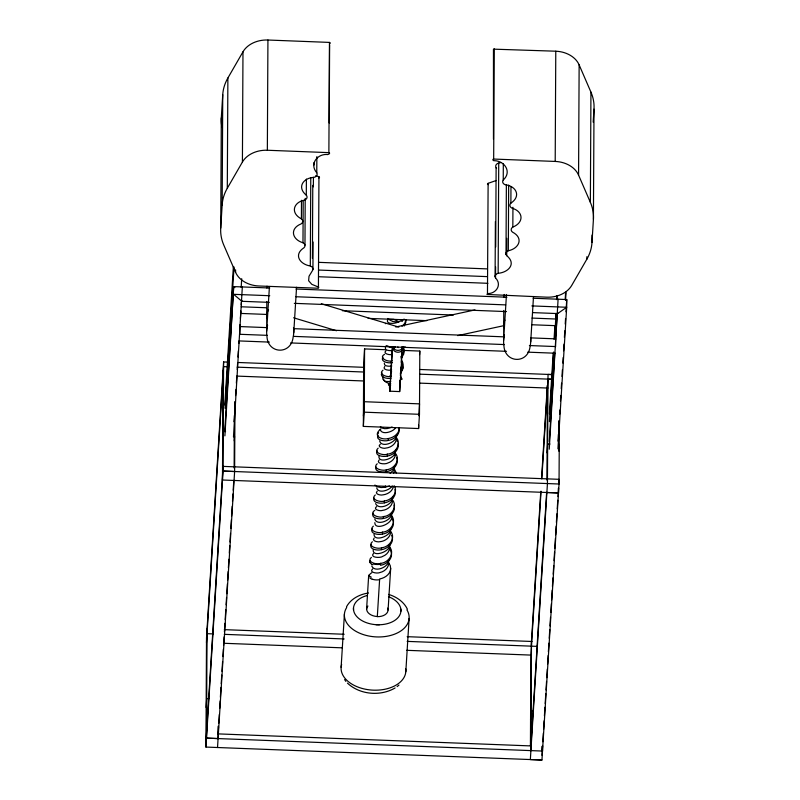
<?xml version="1.0" encoding="UTF-8"?>
<svg xmlns="http://www.w3.org/2000/svg" width="800" height="800" viewBox="0 0 800 800"><rect width="100%" height="100%" fill="white"/><g stroke="black" fill="none" stroke-linecap="round" stroke-linejoin="round"><path stroke-width="1.2" d="M559.36 422.68L559.04 484.02L541.95 760L205.94 747.07L206.51 637.92L223.6 361.93L227.3 362.07M218.15 726.21L218.08 738.58L206.49 738.13L207.06 628.98M310.77 178.05L310.31 265.98A4.32 3.33 0.3 0 1 312.33 270.81L309.02 276.24L308.62 280.73L311.79 284.32L318.74 287.19L318.4 288.24L258.95 285.99A25.94 19.99 0.3 0 1 235.58 272.31L223.78 245.07A60.53 46.64 0.3 0 1 220.73 228.07L221.31 117.84L222.74 94.7A60.53 46.64 0.3 0 1 227.88 78.01L242.98 51.82A25.94 19.99 0.3 0 1 267.93 40.02L329.46 42.41L330.25 42.91L329.89 43.64M220.73 228.07L222.16 204.93L222.74 94.7M223.04 370.86L222.47 480.01L558.49 492.94L558.51 487.99L557.99 496.57M223.6 361.93L223.02 471.08L205.94 747.07M222.16 204.93A60.53 46.64 0.3 0 1 227.3 188.24L227.88 78.01M234.13 468.09L234.3 436.52M217.53 747.52L234.62 471.53L234.99 401.51M235.58 272.31L235.59 269.83M227.3 188.24L242.41 162.05L242.98 51.82M269.34 302.37L241.88 301.3L241.88 300.58M242.33 286.93L233.48 436.93M242.41 162.05A25.94 19.99 0.3 0 1 267.35 150.25L267.93 40.02M266.82 301.5L266.66 331.22L269.43 286.5M310.31 265.98C299.96 264.38 293.19 254.71 303.97 247.77A4.32 3.33 0.3 0 0 302.98 242.76C291.92 239.51 289.48 228.54 301.1 223.9A4.32 3.33 0.3 0 0 301.41 218.86L301.5 200.28M302.98 242.76L303.2 200.65M304.97 245.09L305.21 198.36M301.41 218.86C290.32 213.21 293.08 202.3 304.63 200.08A4.32 3.33 0.3 0 0 306.3 195.19L306.39 179.09M312.4 258.43L312.78 185.35M312.93 269.53L313.08 241.98M313.37 186.86L313.42 177.28M314.08 164.96L314.09 162.49M306.3 195.19C296.61 187.22 303.29 177.86 314.01 177.35A4.32 3.33 0.3 0 0 316.77 172.75L316.86 156.65M318.43 287.02L318.94 176.76L315.76 175.73M316.77 172.75C309.53 164.57 316.54 154.3 326.53 154.45C327.5 155.15 331.2 153.3 328.88 152.64L329.46 42.41M329.2 122.99L329.61 44.97M403.85 350.44L419.81 351.06L419.48 414.31L418.6 428.55L363.35 426.4L363.69 363.14L364.57 348.91L385.44 349.72M363.35 426.4L364.24 412.17L364.57 348.91M402.45 346.6L399.67 391.58L389.84 391.2L392.29 347.73M399.67 391.58L400.13 380.08M418.6 428.55L418.61 425.06M493.46 139.29L493.46 49.15L555.78 51.21A25.94 19.99 0.3 0 1 579.14 64.89L590.94 92.13A60.53 46.64 0.3 0 1 594 109.14L593.42 219.37L591.99 242.5A60.53 46.64 0.3 0 1 586.85 259.19L571.74 285.38A25.94 19.99 0.3 0 1 546.8 297.18L486.94 294.45L487.47 293.59L488.12 183.34L496.17 180.51M593.42 219.37A60.53 46.64 0.3 0 0 590.37 202.36L578.57 175.12A25.94 19.99 0.3 0 0 555.2 161.44L493.67 159.05L494.25 48.82M495.1 276.62L495.39 221.5M487.54 293.57C495.94 293.92 502.34 284.87 495.54 277.94L495.6 266.79M495.7 246.97L496.12 167.71A4.32 3.33 0.3 0 1 498.72 163.06L500.89 162.5M495.54 277.94A4.32 3.33 0.3 0 1 498.15 273.29L498.72 163.06M498.15 273.29C508.26 272.5 516.79 263.77 506.71 255.65A4.32 3.33 0.3 0 1 508.32 250.75C519.23 248.51 523.88 237.97 512.51 232.12A4.32 3.33 0.3 0 1 512.83 227.08C524.12 222.61 523.63 211.44 511.94 208.14A4.32 3.33 0.3 0 1 510.88 203.15C521.23 196.32 516.42 186.17 505.41 184.79A4.32 3.33 0.3 0 1 503.24 180L503.32 163.9M503.78 310.46L503.62 340.43L506.47 294.47M506.01 254.4L506.37 184.91M506.71 255.65L506.8 238.31M508.32 250.75L508.66 185.1M510.88 203.15L510.97 187.04M512.83 227.08L512.94 207.27M530.43 745.93L530.9 654.74M530.91 750.61L531.48 641.46M542 750.1L542.02 746.38M542.53 746.11L542.5 751.06L206.49 738.13M546.96 480.12L547.45 385.52M547.44 483.56L548.02 374.41L552.65 374.59M555.2 161.44L555.78 51.21M555.78 313.5L555.75 319.01L532.04 318.08M532.69 312.61L557.65 313.58L557.66 312.86M558.1 299.21L549.25 449.21M558.81 431.61L558.86 420.75M578.57 175.12L579.14 64.89M586.85 259.19L586.86 256.71M590.37 202.36L590.94 92.13M591.99 242.5L592.03 235.07M353.46 607.94L353.53 610.17M400.91 611.27L400.83 609.04M396.61 434.44C397.71 442.47 381.27 448.47 379.68 440.93M206.48 642.61L223.57 366.62L227.28 366.77M206.14 707.47L206.7 698.54L209.01 698.63M222.68 440.42L223.23 431.49L225.55 431.58M224.8 405.06L233.36 266.83M225.03 408.31L234.05 266.98M224.72 431.5L233.69 286.6L269.79 288M205.96 742.37L223.05 466.39L559.06 479.32L558.79 483.79M224.89 435.87L233.69 286.6L234.85 287.58M241.17 287.43L241.71 278.72M233.98 421.75L234.37 415.53M234.91 406.82L235.22 401.84M235.6 395.62L235.99 389.4M236.37 383.18L236.76 376.96M237.22 369.49L237.6 363.27M237.99 357.05L238.37 350.83M238.84 343.36L238.99 340.87M239.84 327.18L239.99 324.7M240.38 318.47L240.84 311.01M241.22 304.79L241.38 302.3M234.27 440.87L234.55 436.4M218.09 734.2L218.55 726.81M218.78 723.11L219.31 714.49M219.69 708.33L220.15 700.93M220.38 697.24L220.99 687.38M221.22 683.69L221.75 675.06M221.98 671.36L222.59 661.51M222.9 656.58L223.35 649.19M223.58 645.49L224.12 636.87M224.42 631.94L224.95 623.31M225.18 619.62L225.79 609.76M226.1 604.83L226.56 597.44M226.79 593.74L227.4 583.89M227.63 580.19L228.16 571.57M228.39 567.87L228.92 559.25M229.3 553.09L229.76 545.69M229.99 542L230.52 533.37M230.83 528.44L231.36 519.82M231.59 516.12L232.2 506.27M232.51 501.34L232.97 493.95M233.19 490.25L233.73 481.63M293.75 332.67L296.56 287.25M341.12 667.31L344.42 614.08M363.41 415.94L364.29 401.71L419.53 403.86L418.8 415.72M366.59 609.17L368.69 575.18M389.84 391.2L392.48 348.58M389.3 546.56C395.39 553.21 388.42 562.82 380.61 563.35L380.49 565.27C387 564.47 393.9 557.85 390.74 551M371.29 544.37C368.45 549.58 378.06 550.78 381.46 549.66L381.58 547.75C389.38 547.21 396.36 537.62 390.27 530.97M372.25 528.79C369.44 533.97 379.04 535.16 382.43 534.06L382.54 532.15C390.86 531.67 397.62 520.99 390.56 514.59M373.22 513.18C370.4 518.36 380 519.59 383.39 518.47L383.51 516.55C391.82 516.08 398.59 505.39 391.52 499M373.84 497.96C372.27 503.17 380.91 503.74 384.36 502.86L384.48 500.95C391.38 500.25 398.4 492.7 394.29 485.81M374.88 485.04L377.61 486.84L381.08 487.54L385.32 487.26L385.4 485.95M375.77 466.76C374.2 471.96 382.84 472.53 386.29 471.67L386.41 469.75C394.22 469.21 401.18 459.61 395.1 452.95M377.09 450.76C374.24 455.97 383.85 457.18 387.26 456.06L387.37 454.15C395.68 453.68 402.45 442.99 395.39 436.6M378.05 435.17C375.22 440.37 384.83 441.56 388.22 440.46L388.34 438.54C393.57 437.65 399.19 433.81 399.36 428.05M400.42 375.34L400.94 367.06M401.23 362.32L401.82 352.85M401.96 350.48L402.11 348.12M388.09 610.05L390.67 568.45L390.24 565.58L388.34 562.15L388.77 560.66M419.59 354.62L419.81 351.06M405.82 671.67L409.12 618.44M530.71 341.89L533.51 296.47M531.27 644.81L540.77 491.46M541.61 477.9L547.33 385.5M530.9 655.09L541.05 491.22M541.81 478.9L547.99 379.1L552.63 379.28M549.44 413.94L553.21 352.97M554.06 339.28L554.91 325.59M556.53 299.46L556.76 295.73M530.56 719.95L531.12 711.02L533.43 711.11M547.1 452.9L547.65 443.97L549.97 444.06M549.4 421.65L553.71 351.97M554.56 338.29L556.1 313.4M556.95 299.71L557.18 295.98M549.29 441.5L554.76 353.15M555.61 339.46L557.15 314.58M530.91 746.23L546.63 492.43M547.44 483.56L530.35 759.55L541.95 760M565.23 298.73L565.58 293.15M565.6 299.76L566.09 291.95M557.98 441.11L558.39 434.42M558.8 427.73L559.22 421.04M559.63 414.35L559.91 409.89M560.46 400.97L560.81 395.4M561.22 388.71L561.57 383.14M561.98 376.45L562.39 369.76M562.81 363.07L563.15 357.5M563.57 350.81L563.98 344.12M564.4 337.43L564.81 330.75M565.22 324.06L565.57 318.48M565.98 311.79L566.74 299.55L533.14 298.24M557.94 448.82L566.7 307.27L566.74 299.55L565.47 300.44M558.83 451.12L559.25 444.42M541.97 755.31L542.58 745.45M542.81 741.76L543.35 733.13M543.58 729.43L544.11 720.81M544.42 715.88L544.95 707.26M545.18 703.56L545.79 693.7M546.02 690.01L546.55 681.38M546.78 677.69L547.31 669.06M547.62 664.13L548.15 655.51M548.38 651.81L548.92 643.19M549.22 638.26L549.76 629.64M549.98 625.94L550.52 617.32M550.82 612.39L551.36 603.76M551.59 600.07L552.2 590.21M552.43 586.51L552.96 577.89M553.19 574.19L553.72 565.57M554.03 560.64L554.56 552.02M554.79 548.32L555.4 538.46M555.63 534.77L556.16 526.14M556.39 522.45L556.93 513.82M557.23 508.89L557.77 500.27M593.19 122.15L594 109.14M392.74 497.04C393.27 504.77 378.65 510.64 375.59 503.63M390.67 568.45C390.5 574.22 384.88 578.07 379.65 578.95L377.31 616.65A10.93 6.96 3.5 0 0 387.58 608.11M401.44 356.72L401.25 358.27M369.53 561.68L369.98 560.49M400.37 373.4L400.44 372.89M391.75 513.2C392.12 520.59 376.74 526.24 374.76 519.03M393.41 486.25C392.71 491.23 387.65 494.36 382.97 494.87C380.81 495.66 373.99 494.09 377.2 491.16M389.81 544.5C390.79 551.77 372.26 557.87 373.23 549.87M394.61 466.78L392.99 470.65L390.08 473.29M390.72 529.37C390.79 536.19 374.33 542.11 373.98 534.44M395.5 451.64C395.68 458.34 378.36 464.06 378.91 456.35M504.41 334.89L504.24 335.62A26.7 26.57 18.5 0 0 503.89 345.27C504.47 363.41 528.17 364.39 530.11 346.29A26.7 26.57 18.5 0 0 530.61 337.96M267.61 325.09L267.28 326.41A26.7 26.57 18.5 0 0 266.93 336.05C267.52 354.19 291.21 355.17 293.15 337.07A26.7 26.57 18.5 0 0 293.52 327.58M382.8 376.14C381.81 380.43 386.79 383.18 390.36 383.78A10.64 6.78 3.5 0 0 390.8 383.83M380.97 428.81C371.79 436 381.86 440.26 388.34 438.54M371.73 565.96C374.26 572.33 386.42 568.16 388.36 562.18M384.3 363.19C383.74 366.6 389.61 366.42 391.79 366.02M393.64 473.1L394.38 470.6L394.12 467.5M380.22 429.47C381.64 435.42 392.79 432.01 395.46 428M376.67 487.86C378.04 494.04 389.73 490.52 392.31 485.84M346.54 606.74C350.84 598.7 359.78 594.31 368.49 592.98M377.57 434.04L378.61 432.87M385.39 347.42C384.27 350.69 390.29 350.9 392.26 350.5M404.06 326.09L405.75 322.67L405.97 319.77L404.73 323.38L402.05 326.31M503.24 180C511.96 172.19 505 161.09 494.59 160.68C493.19 161.11 491.94 159.16 493.67 159.05M400.64 371.75C403.67 368.71 404.06 363.6 401.5 360.16M400.53 373.64L403.03 368.52L401.9 362.9M401.49 358.04L403.82 353.87L403.64 349.08M382.88 357.15C380.01 361.91 388.68 363.48 391.94 362.64M381.92 372.76C379.05 377.5 387.73 379.05 390.97 378.24M404.15 319.06L401.91 320.7L398.78 321.62A9.9 6.3 3.5 0 1 393.14 321.47M400.9 356.85L403.93 351.96L403.76 347.18M374.84 522.64C374.62 531.37 395.12 523.11 391.38 514.96M399.63 381.72L401.45 378.5L400.43 375.12M397.13 686.61L398.94 685.12M384.75 366.46C381.7 369.8 389.59 370.83 391.64 369.92M374.12 538.07C371.14 540.9 378.04 542.43 379.92 541.69C385.58 541.31 391.96 536.32 390.31 530.09M557.65 313.58L566.7 307.27L531.85 305.91M379.09 459.99C375.59 463.96 385.6 464.58 387.76 463.03C392.41 461.68 396.68 456.93 395.07 451.85M387.83 319.56C384.97 324.58 396.01 323.95 398.78 321.62M385.94 350.73C382.31 353.69 390.12 355.39 392.11 354.4M395.09 687.97C380.47 696.52 359.89 694.83 347.44 683.12M383 370.17C377.61 374.3 387.6 377.71 391.09 376.31M377.21 463.77C371.66 468.4 382.86 471.48 386.41 469.75M373.34 526.15C367.79 530.8 378.97 533.91 382.54 532.15M385.37 323.7L385.9 323.38M378.17 448.17C372.63 452.79 383.82 455.88 387.37 454.15M372.38 541.76C366.83 546.4 378.01 549.5 381.58 547.75M371.41 557.37C365.87 562 377.06 565.09 380.61 563.35M375.27 494.97C369.73 499.59 380.92 502.7 384.48 500.95M373.44 553.52C369.48 557.68 380.59 558.3 382.76 556.34C387.16 554.79 390.9 550.03 389.21 545.23M372.65 568.92C368.55 572.52 377.5 573.88 380.09 572.5C384.98 571.42 389.82 566.74 388.4 561.39M380.3 444.26C376.34 446.95 383.99 449.09 386.01 448.05C391.68 447.58 397.94 442.38 396.02 436.2M376.54 506.62C372.54 509.52 380.22 511.51 382.5 510.4C387.99 509.8 393.89 504.79 392.22 498.8M392.1 427C388.63 428.66 383.23 429.94 380.35 426.68M384.57 354.29C377.96 357.87 388.25 362.48 392.06 360.71M374.91 510.3C368.04 514.38 379.69 518.68 383.51 516.55M389.57 485.88L385.32 487.26M389.29 387.91L390.39 387.55M390.37 383.78L388.39 384.33M318.91 178.03L319.52 177.41L319.01 176.79M388.41 319.31L393.82 319.35L398.99 321.82M387.26 456.06C393.09 455.17 399.45 450.12 398.09 443.62M383.39 518.47C389.55 517.61 396.21 511.82 393.98 505.09M488.12 183.34L487.46 184.05L488.28 184.66M388.22 440.46C394.06 439.58 400.42 434.51 399.06 428.02M386.29 471.67C392.8 470.87 399.69 464.25 396.54 457.39M384.36 502.86C390.52 502.01 397.18 496.21 394.95 489.49M381.46 549.66C387.97 548.87 394.87 542.25 391.71 535.39M382.43 534.06C389.34 533.34 396.36 525.8 392.24 518.9M395.79 327.01L475.01 309.91M401.65 347.72L405.3 346.93M457.71 335.62L504.03 325.62M390.63 385.53L389 385.73M390.78 381.63L385.45 381.43L383.15 379.34M392.9 347.03L385.6 346.16M379.43 624.78L375.94 624.7M267.35 150.25L328.88 152.64M318.61 262.34L487.11 268.89M318.57 270.05L487.07 276.61M319.41 276.76L487.9 283.31M296 289.02L506.93 297.22M269.75 295.72L233.65 294.32L241.88 301.3M295.96 296.74L505.64 304.89M294.3 303.34L506.48 311.59M241.23 306.78L266.19 307.75M342.33 310.71L453.41 315.03M240.82 313.43L267.03 314.45M368.12 318.38L426.79 320.66M531.63 324.74L555.34 325.66M267.33 327.64L239.88 326.57L239.84 334.29L267.29 335.35M293.55 328.66L504.48 336.86M530.69 337.88L555.65 338.85L555.61 346.56L529.4 345.55M293.5 336.37L504.44 344.57M239.42 340.94L269.38 342.1M290.6 342.93L506.52 351.33M527.74 352.15L555.2 353.22M238.42 362.5L364.43 367.35M420.02 369.49L552.2 374.58M237.16 367.15L364.4 372.04M419.99 374.18L552.17 379.27M236.61 376.08L363.85 380.98M419.44 383.11L547.91 388.06M364.24 412.17L419.48 414.31M559.04 484.01L223.02 471.08L234.62 471.53M546.89 492.49L558.49 492.94M224.35 629.65L344.18 634.26M407.19 636.68L531.96 641.48M207.04 633.68L213.21 633.91M224.33 634.34L344.16 638.95M407.16 641.38L536.87 646.37M223.78 643.27L342.37 647.84M406.61 650.31L531.38 655.11M217.63 733.87L531.41 745.94M388.68 385L389.73 385.19M390.58 371.51L391.66 371.77M393.11 321.4L392.43 321.21A9.69 6.17 3.5 0 1 388.22 318.74L387.93 318.46M390.86 362.17L392.46 362.64M321.32 303.73L398.84 327.12M293.58 317.79L336.51 330.75M386.59 345.87L393.75 348.03M388.58 594.4C396.34 596.73 403.76 601.64 407.36 609.11M389.97 375.67L390.85 376.17M371.71 564.37L369.66 562.33M394.3 454.1L394.98 454.86M401 319.54L402.3 321.37M394.13 468.56L396.28 472.91M344.59 679.58L345.89 681.39M496.12 167.71L496.55 168.4M389.79 549.28L390.31 550.12M400.41 377.64L400.93 378.49M397.07 440.9L397.5 441.78M401.83 378.38L402.08 379.31M395.62 449.57L395.63 450.61M402.8 346.88A4.82 3.71 0.3 0 1 397.98 350.4A4.82 3.71 0.3 0 1 393.18 346.84M397.45 321.99A4.82 3.71 0.3 0 1 398.76 321.99M402.13 346.64A4.82 3.71 0.3 0 1 401.09 351.35A4.82 3.71 0.3 0 1 394.89 351.36A4.82 3.71 0.3 0 1 393.81 346.65M503.85 297.28A13.57 10.45 0.3 0 1 504.2 294.45M266.89 288.06A13.57 10.45 0.3 0 1 267.01 286.19M267.46 318.56A13.57 10.45 0.3 0 1 268.56 309.95M395.49 346.87A10.74 2.46 -73.2 0 1 393.13 347.05M398.26 347.59A10.74 1.89 77.8 0 1 397.88 346.96M504.42 327.78A13.57 10.45 0.3 0 1 504.9 320.09M222.02 127.52A60.53 46.64 0.3 0 1 221.31 117.84M402.6 346.73A10.74 2.46 -73.2 0 1 401.89 347.65M379.6 579.68A11.6 6.96 -17.4 0 1 372.24 579.12M371.98 579.15A12.12 5.62 -10 0 1 369.82 577.9M371.35 577.16A12.37 4.73 -2.2 0 1 369.8 576.29M368.83 576.49A11.78 5.08 -10.5 0 1 371.78 572.71M380.56 564.31A11.62 5.34 -10 0 1 373.8 564.09M377.32 616.54A10.93 6.96 3.5 0 1 367.91 606.02M369.76 562.34A12.37 4.49 10.9 0 1 369.57 561.68M372.9 564.76A11.98 5.78 -11.9 0 1 371.83 564.31M405.74 668.89A32.42 20.65 3.5 0 1 371.86 690.08A32.42 20.65 3.5 0 1 341.65 664.49M406.92 609.82A32.42 20.65 3.5 0 1 376.66 636.93A32.42 20.65 3.5 0 1 346.7 607.48M388.48 596.68A23.76 15.13 3.5 0 1 395.23 620.11A23.76 15.13 3.5 0 1 358.31 618.07A23.76 15.13 3.5 0 1 367.14 595.51"/></g></svg>
